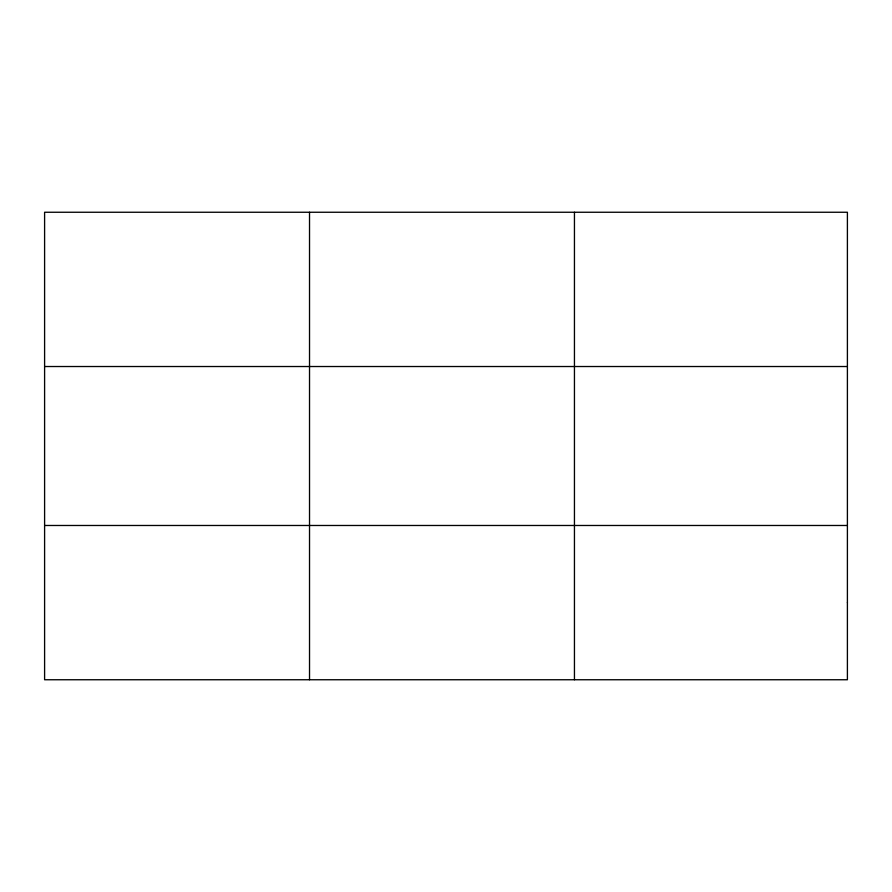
<?xml version="1.0" encoding="UTF-8"?>
<svg xmlns="http://www.w3.org/2000/svg" width="892" height="892" viewBox="0 0 892 892"><rect width="100%" height="100%" fill="white"/><g stroke="black" fill="none" stroke-linecap="round" stroke-linejoin="round"><path stroke-width="1.34" d="M309.524 679.749L309.524 212.251M574.448 679.749L574.448 212.251M44.6 366.523L847.4 366.523M44.6 525.477L847.4 525.477M847.4 602.613L847.4 679.749L44.6 679.749L44.6 212.251L847.4 212.251L847.4 602.613"/></g></svg>
